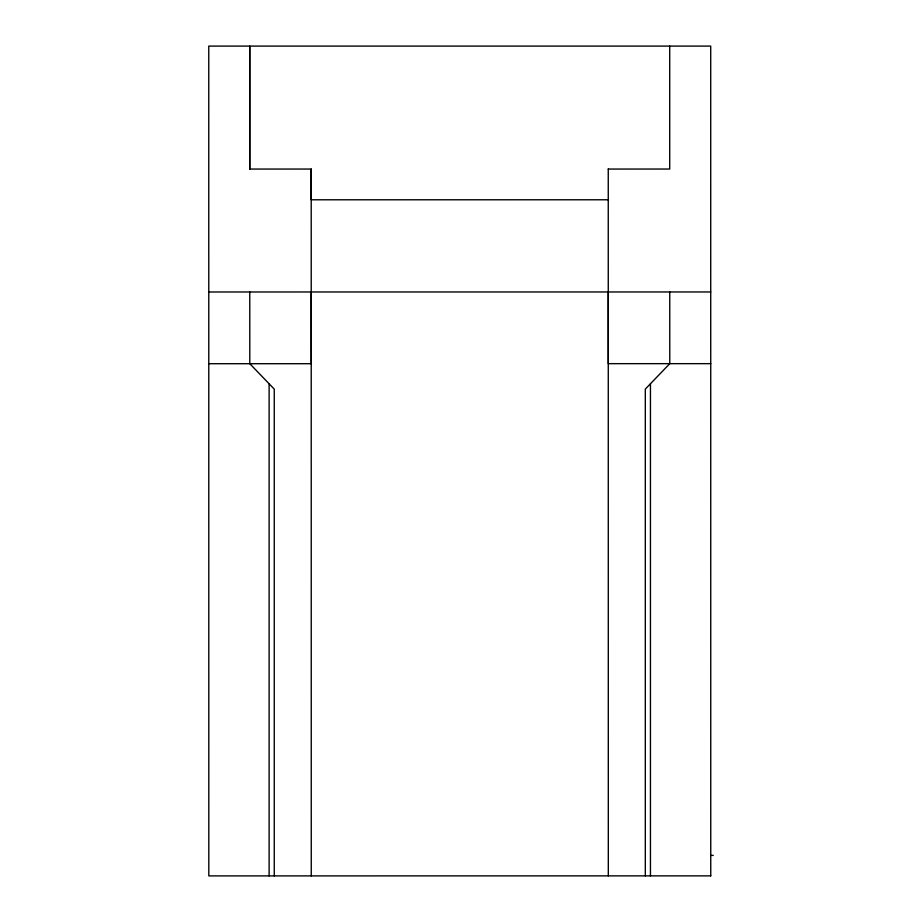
<?xml version="1.0" encoding="UTF-8"?>
<svg xmlns="http://www.w3.org/2000/svg" width="922" height="922" viewBox="0 0 922 922"><rect width="100%" height="100%" fill="white"/><g stroke="black" fill="none" stroke-linecap="round" stroke-linejoin="round"><path stroke-width="1.38" d="M249.735 169.06L249.735 46.123L249.747 169.06L311.21 169.049L311.256 875.9M311.198 169.049L311.198 199.786L608.255 199.774M608.255 169.06L669.718 169.037L669.718 46.1M208.81 291.986L710.747 291.963M710.758 363.66L608.313 363.66L608.266 291.963M208.81 363.706L311.256 363.706L311.21 291.986M710.712 855.397L713.236 855.397M669.752 291.963L669.775 363.66L645.308 389.096L645.308 875.865M249.77 291.986L249.793 363.706L274.26 389.13L274.26 875.9M650.448 383.748L650.448 875.865M608.255 169.037L608.313 875.865M269.12 383.794L269.12 875.9M710.758 875.865L710.712 46.1L208.764 46.1L208.81 875.9L710.758 875.865"/></g></svg>
